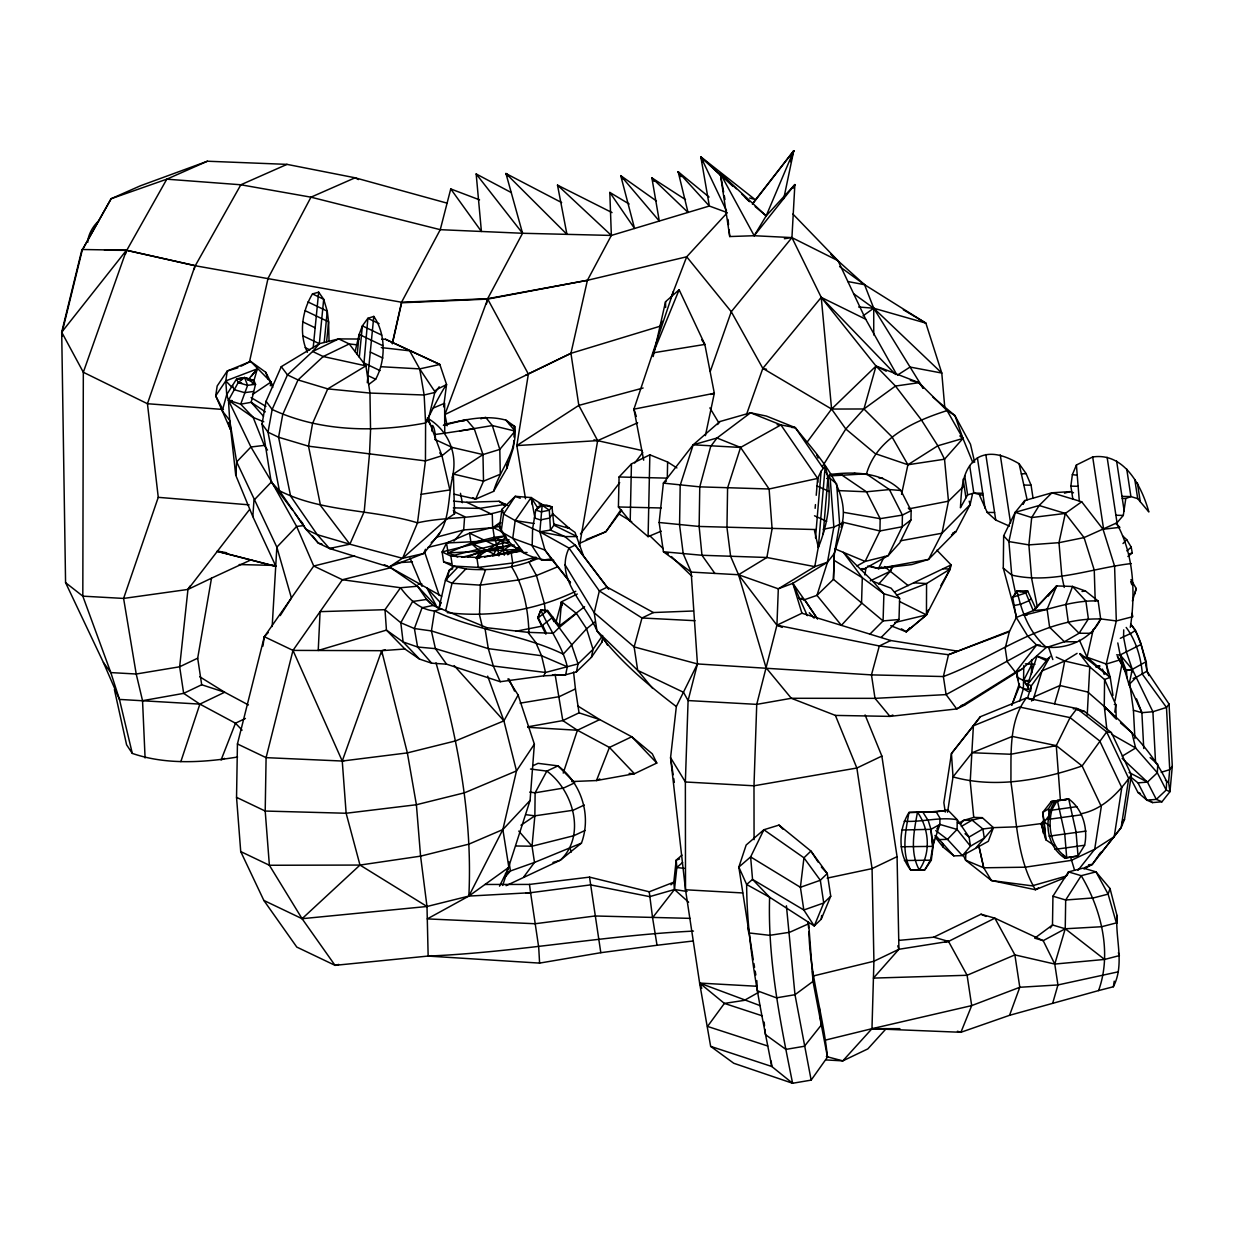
<?xml version="1.0" encoding="UTF-8"?>
<svg xmlns="http://www.w3.org/2000/svg" width="1234" height="1234" viewBox="0 0 1234 1234"><rect width="100%" height="100%" fill="white"/><g stroke="black" fill="none" stroke-linecap="round" stroke-linejoin="round"><path stroke-width="1.5" d="M427.766 421.735L435.34 390.175M890.732 625.684L906.28 631.823L926.456 614.918L926.564 583.543L950.165 569.105L951.121 564.91L936.884 550.194M263.474 416.259L251.181 402.315L255.5 384.283L253.973 380.55L244.533 377.527L236.635 378.915L226.717 394.602L222.274 410.907L230.403 429.478L228.228 422.414M523.725 876.958L534.492 862.427L532.039 846.216L534.862 815.828L535.124 792.799L546.832 771.096L558.015 765.867C581.507 783.328 591.672 815.597 581.445 843.13L560.298 860.221L506.094 885.673M1016.384 616.522L1003.273 568.087L1003.658 535.818L1015.212 512.326L1024.775 500.526L1051.97 492.782L1069.847 491.656L1073.487 492.752M1031.686 659.635L1031.454 673.903M561.485 607.39L561.563 601.76L577.327 594.017M1017.325 671.466L1017.232 677.219L1019.423 686.443L1011.71 705.2M1117.063 923.047L1116.971 915.381L1110.029 888.526L1095.993 871.867L1083.251 868.073L1068.459 871.898L1052.941 896.208L1052.494 924.976L1050.304 927.983M431.977 955.671L335.031 965.343L296.792 947.08L263.845 900.434L240.723 851.568L236.542 797.349L237.437 743.963L264.323 636.713L313.745 566.036L354.59 555.886M1023.804 665.542L1023.387 688.68L1019.623 701.313M841.11 527.412C852.617 490.299 816.569 454.528 795.298 427.643L766.468 416.089L750.565 412.788L719.885 421.55L693.184 444.811L663.383 483.126L659.141 522.506L663.445 551.752L691.163 572.098L738.549 574.736L778.315 588.819L792.83 583.327L827.459 562.241L834.338 553.464L843.532 522.414L879.935 530.959L902.193 526.764L910.97 519.869L911.139 510.66L900.866 490.5C881.847 471.897 854.391 471.465 829.664 474.535L842.128 475.229L866.268 473.825L889.406 489.559L902.409 515.087L902.193 526.764L888.125 555.701L864.432 568.843L860.977 569.753M864.695 568.689L861.548 568.673M935.233 837.146L943.054 847.033L953.836 855.872L962.427 855.609L970.464 846.185L957.075 829.433L939.845 824.42L930.96 829.325L932.827 846L930.544 859.928L924.744 869.924L919.253 869.862C909.581 852.216 914.055 831.068 917.464 812.203L922.955 812.265L928.307 820.749L930.96 829.325L932.58 846.37L939.845 824.42L939.969 818.142L936.174 811.818L908.98 812.466C898.306 829.479 897.812 854.236 910.769 870.124L924.744 869.924L931.3 860.191L934.015 839.367M661.254 531.144L648.097 536.651L630.204 521.303L618.419 506.973L619.067 476.987L631.438 463.907L649.855 454.822L667.625 462.025L676.895 467.917M630.204 521.303L631.438 463.907M648.097 536.651L649.855 454.822M667.625 462.025L667.286 478.129L619.067 476.987M1123.727 629.88L1123.557 637.13L1126.596 652.585L1132.318 669.368L1152.895 711.74L1155.548 762.627M1087.216 715.118L1089.761 666.869L1079.719 653.85M965.821 852.848L965.605 860.191L991.442 880.521L1035.449 889.729L1065.127 877.652M817.34 618.635L804.553 599.863M817.494 618.928L804.799 599.878M825.947 472.267L830.189 478.453L836.621 483.79L839.66 524.265L834.338 553.464L833.459 579.332L816.97 595.359L804.198 599.817M881.199 637.376L899 619.53L899.632 598.367L891.118 588.186L872.885 581.353L843.346 552.338L862.304 577.743L883.899 593.801L899.632 598.367M834.338 553.464L833.459 579.332L883.081 620.918L899 619.53M1072.84 499.091L1070.865 486.134L1072.361 474.658L1076.418 465.002L1092.692 456.966C1124.452 452.292 1141.805 486.474 1148.854 511.971L1137.702 498.659L1130.915 496.577L1125.794 498.521L1123.295 515.426L1117.032 522.769L1084.069 537.592L1058.988 542.682L1028.878 544.888L1008.888 541.572L1003.658 535.818M1143.748 748.483L1141.882 712.681L1129.002 684.654L1129.125 681.538M958.911 823.109L963.523 820.409L973.749 817.402L970.217 781.569L973.395 725.808L980.32 716.738L1026.426 697.966L1076.974 708.547L1084.485 711.447L1111.387 732.626L1131.393 774.859L1124.513 819.376L1121.135 827.628L1092.26 864.448L1083.93 868.921M561.362 605.586L561.563 601.76L576.448 613.421L586.597 628.769L593.03 649.362L591.41 657.321L576.432 671.867L565.666 674.751L543.608 675.846L500.233 681.708L446.523 664.154L431.669 663.198L419.529 659.095L404.891 649.007L386.443 630.111L384.993 609.689L400.541 587.739L417.539 586.227L437.762 607.992M653.156 356.58L665.542 301.713L679.132 289.759L704.845 344.425L714.332 393.26L705.401 435.633M513.807 440.6L513.421 447.741L506.896 468.318L493.631 491.348L475.676 499.107L454.313 494.202M513.992 437.037L514.578 426.316L505.94 420.146C485.332 414.454 464.586 420.038 444.348 424.342M272.174 626.533L276.848 547.156L236.666 461.917L229.678 420.27L228.475 400.31L226.717 394.602L225.791 380.89L227.257 371.002L250.595 361.377L265.742 372.298L272.498 385.532M1031.547 701.035L1034.786 696.531L1059.96 685.518L1087.786 692.043C1117.696 718.111 1149.317 745.166 1166.685 781.523L1166.207 790.038L1156.32 799.37L1146.895 800.172L1137.933 792.444L1131.47 779.873M1067.225 875.261L1068.459 871.898L1081.215 875.693C1101.237 909.119 1112.204 952.91 1098.584 990.578L1009.551 1015.32L960.916 1032.287L871.975 1028.693L825.253 1040.139M1098.584 990.578L1113.361 986.753C1124.945 964.186 1115.166 939.12 1116.971 915.381M275.552 565.619L252.831 516.614L253.973 500.186L271.588 481.769L250.934 447.001L228.475 400.31L238.162 382.648L244.533 377.527L253.973 380.55L250.502 380.226M502.716 885.457L530.065 800.48L534.368 744.148L518.126 695.02L507.914 678.931M562.18 605.277L561.563 601.76L559.341 627.396L553.295 633.273L527.921 632.332L487.06 627.751L432.933 605.447L426.671 599.446L417.539 586.227L390.684 567.733L384.376 564.725M815.134 508.331L815.443 504.598M816.229 495.281L817.648 478.422L821.119 471.203L825.191 466.051C832.765 492.782 828.77 521.967 818.358 547.418L814.471 530.697M815.504 537.885L821.119 471.203M818.358 547.418L825.191 466.051M823.171 534.199L827.968 477.126M1145.738 663.938L1146.972 671.157L1169.061 704.074L1172.3 766.252L1169.971 791.673L1161.965 801.791L1152.541 802.594L1146.895 800.172L1137.995 782.88L1130.652 776.988M1033.043 498.166L1031.084 485.209L1026.102 473.578L1019.083 463.691C1006.682 456.518 991.056 449.994 977.421 457.937C961.533 469.383 961.594 490.176 960.422 507.776L967.61 494.865L964.726 475.8M313.174 347.911L318.665 292.149L312.48 293.923C301.991 311.061 298.813 333.751 307.374 352.292M359.248 339.042L338.687 338.903L319.328 343.684L323.694 299.276L318.665 292.149M324.187 342.481L327.257 311.169L323.694 299.276L312.48 293.923M326.609 341.88L328.583 321.858L327.257 311.169L307.96 301.944M357.197 354.42L359.171 334.399L362.38 325.869L367.871 318.31L373.794 316.413C386.041 333.982 385.856 360.575 375.66 379.254L368.688 384.514M359.295 357.181L362.38 325.869L381.692 335.093M363.829 364.878L367.871 318.31L379.085 323.663M367.269 382.725L373.794 316.413M402.608 558.154L389.204 567.023L329.493 548.467L318.295 543.114L306.078 529.34L279.408 490.716L271.187 481.954L262.024 423.972L266.066 401.251L281.259 366.668L319.405 343.669L312.649 351.489L287.46 374.889L272.159 409.472L268.009 432.193L279.408 490.716C322.275 512.496 372.128 508.994 417.508 522.83C445.597 516.398 475.645 519.468 502.932 510.598M1063.384 855.116L1064.726 858.062L1078.038 855.949L1076.048 831.932L1068.706 798.938L1055.394 801.051C1042.761 818.235 1046.432 846.277 1064.726 858.062L1078.038 855.949L1084.624 845.244C1088.157 828.554 1082.835 809.288 1068.706 798.938L1051.291 801.498L1042.684 812.496L1045.846 839.799L1054.561 845.614M509.426 424.203L514.578 426.316C518.635 450.503 499.662 469.198 493.631 491.348M189.943 586.15L187.954 589.436L179.655 666.792L183.665 693.369L199.877 704.105L235.478 723.201L242.095 730.158M822.754 467.64L795.298 427.643L780.906 424.943L750.565 412.788L717 438.008L693.184 444.811L680.196 485.332L679.564 524.928L683.22 553.711L691.163 572.098L697.441 663.938L676.34 706.573L670.571 757.676L685.518 889.776L699.632 983.082L710.645 1046.37L733.752 1063.261L792.598 1083.267L811.154 1080.12L827.474 1057.091C823.232 1014.934 809.812 974.135 808.918 931.516M821.227 919.191L830.729 896.223L827.289 873.518L810.923 851.059L779.009 825.083L763.861 829.757L746.169 845.012L738.827 867.086L746.647 884.485L769.615 897.226L814.255 925.947L821.227 919.191L821.674 915.52M1030.637 691.379L1031.377 685.734L1042.051 670.91L1050.211 656.349M1114.811 712.157L1115.783 704.629L1104.584 679.533L1089.761 666.869L1064.711 661.008L1056.211 657.09M553.727 560.282C532.116 561.146 507.652 547.695 499.523 527.072L501.976 509.349L515.257 496.315L531.16 497.564L542.466 504.691L539.011 503.827M537.947 508.269L531.16 497.564L515.195 520.578L512.742 538.302L523.571 552.524L527.072 552.524M262.904 646.169L264.323 636.713L268.194 632.564M864.911 574.967L866.006 567.686M947.558 812.203L953.018 776.896L951.445 753.558L980.32 716.738M1113.361 986.753L1114.24 981.153M501.976 509.349L503.595 514.023L515.195 520.578L539.844 531.839L550.487 530.065L553.896 525.175L551.984 506.85L546.539 505.107L542.173 505.215L538.44 506.727L535.772 510.089L532.61 528.707L532.163 546.06L541.448 560.251L551.397 558.925L570.401 582.679M591.41 657.321L602.099 641.911L602.701 638.317M270.323 385.718L270.956 382.031L250.595 361.377L241.046 366.205M248.435 704.969L224.696 692.243L201.697 684.747L197.687 658.185L211.508 578.175L251.52 559.619M579.44 546.107L597.657 440.631L578.823 405.4L570.941 353.325L587.415 280.303L611.354 235.432L609.812 192.411L629.155 204.026M508.177 461.315L506.896 468.318L506.819 464.647M513.93 429.818L514.578 426.316M819.129 542.59L814.764 566.622L778.315 588.819L776.926 625.191L756.735 704.367L753.989 785.796L754.067 839.691M834.03 560.282L862.304 577.743L861.533 603.519L841.403 625.345L816.97 595.359L827.459 562.241L833.845 527.119L830.189 478.453L826.61 478.453M1115.012 700.866L1122.261 662.596M1077.066 653.357L1064.711 661.008L1059.96 685.518L1054.592 703.796M584.607 606.742L559.588 625.808L547.557 610.46L540.816 610.012C549.022 628.954 562.534 646.107 567.285 666.776L565.666 674.751L552.431 674.998M576.432 671.867L578.052 663.892L571.419 644.302L547.202 611.293L540.816 610.012L537.746 618.141L545.906 634.183M602.099 641.911L602.747 638.734M783.76 198.612L793.755 150.733L753.234 202.654M901.545 494.34L907.916 464.755L892.028 436.913L863.939 408.978L831.593 409.056L762.828 368.38L731.268 311.708L686.69 256.795L587.415 280.303L487.708 299.091L401.636 302.777L392.381 343.777M1108.086 673.255L1106.25 664.062L1116.307 620.933L1114.595 566.175L1103.026 529.247L1081.709 501.775L1051.97 492.782L1039.151 505.508L1015.212 512.326L1008.888 541.572L1011.741 575.09L1015.69 593.847M1081.709 501.775L1065.312 513.421L1058.988 542.682L1061.842 576.185L1064.217 587.446M1146.247 661.594L1146.972 671.157L1136.313 677.312L1129.002 684.654L1132.318 669.368L1146.247 661.594C1141.882 648.93 1139.892 634.369 1130.622 624.08M249.391 362.21L268.04 278.36L310.968 197.178L355.099 177.789L446.924 203.101M972.608 493.538L970.125 504.691L956.088 531.453L928.539 559.418L911.818 564.57L878.469 568.55L867.533 566.128M1112.96 695.436L1110.214 677.296L1087.061 657.228L1093.278 629.402M392.258 343.468L401.559 302.237L440.26 229.678L450.749 188.941L479.563 199.862M486.474 303.888L487.646 298.705L522.553 233.272L505.955 173.531L561.671 202.592M438.687 609.318L445.428 580.119L449.191 570.309L454.559 565.804M445.705 610.645L452.014 583.281L465.85 568.936C490.083 571.141 515.334 568.18 537.777 558.555M690.114 918.358L595.066 915.983L535.14 923.742L427.288 918.898L468.858 896.085L502.87 829.556L516.491 770.911L534.368 744.148M1130.313 627.366C1135.712 592.706 1133.815 553.896 1116.4 522.892M355.099 351.659L359.171 334.399L382.509 345.551M1131.516 672.808L1132.318 669.368L1120.164 654.961L1117.803 642.945M447.047 579.317L449.191 570.309L452.739 568.843M673.378 291.517L633.921 409.164L643.685 460.174M237.591 757.013C203.07 762.658 165.772 764.957 132.3 753.403L119.451 699.416L103.44 662.565L65.572 582.649L61.7 332.193L81.968 249.499L126.47 250.24L195.08 265.726L401.559 302.237L487.646 298.705L587.415 280.303M62.024 332.686L82.277 249.993L111.122 198.736L140.368 185.81L207.405 161.222L286.998 164.369L355.099 177.789L358.446 179.562M125.56 253.942L126.47 250.24L61.7 332.193L62.271 335.957M194.17 269.459L195.08 265.726L147.448 403.719L158.26 497.333L123.601 598.428L136.218 674.011L142.542 700.696L145.088 757.969M441.618 596.207L390.684 567.733L342.404 579.733L292.982 650.395L266.097 757.645L265.202 811.046L269.382 865.265L302.083 918.698L335.031 965.343L338.733 964.433M676.34 706.573C647.295 684.469 618.712 660.283 596.947 630.836C586.351 604.398 554.174 579.116 569.028 548.097L575.198 545.135L608.624 589.281M1015.381 593.755L1017.001 590.762L1025.824 592.968L1033.228 610.599L1056.643 585.934L1072.547 586.458L1085.457 590.978L1098.152 600.989L1100.666 618.99C1090.316 641.834 1059.975 652.601 1036.606 645.058L1027.675 636.05L1016.292 617.494L1033.228 610.599L1035.696 608.377L1027.675 591.009L1017.001 590.762L1012.713 597.225L1016.292 617.494L1009.335 631.731L1005.201 648.205L1007.237 661.702L1015.459 672.268L1021.644 669.306L1046.046 647.619M1020.364 591.688L1017.001 590.762C1021.644 611.987 1029.372 633.057 1046.555 647.495L1064.418 641.742L1079.071 633.258L1091.35 633.289L1100.666 618.99C1042.468 617.355 995.406 657.352 943.378 676.541L871.466 674.89L697.441 663.938L688.094 700.557L685.364 781.986L685.518 889.776L742.714 892.953M1134.786 593.94L1136.236 588.495L1130.946 579.641M555.732 623.016L561.563 601.76M1059.111 800.712L1052.679 801.946L1048.345 808.964L1049.378 815.134L1048.19 819.391L1081.493 814.795M443.623 406.85L446.569 384.514L439.844 364.462L385.44 339.242L381.692 339.211M552.925 862.443L560.298 860.221C586.474 835.742 573.27 790.331 546.832 771.096L530.481 769.029M822.554 466.267L845.799 429L863.939 408.978L876.032 366.066L821.242 297.363L791.935 237.607L794.866 184.56L766.175 215.873L754.19 235.725L729.741 236.542L720.24 173.315L766.175 215.873L793.755 150.733L752.385 204.242M253.633 381.8L257.32 368.858L225.791 380.89L215.703 395.883L222.274 410.907L229.678 420.27L235.74 475.213L252.831 516.614M1052.664 1003.335L1057.939 984.948L1054.777 964.062L1043.193 940.663L994.851 918.173L981.03 914.224L933.752 937.192L899.17 940.354M790.531 161.7L793.755 150.733L791.256 155.854M1009.551 1015.32L1019.793 987.277L1014.888 954.9L994.851 918.173L948.514 941.419L898.923 949.285L873.441 978.099L967.101 975.276L1014.888 954.9L1054.777 964.062L1065.235 928.77L1065.682 900.002L1081.215 875.693L1095.993 871.867L1108.117 894.126L1116.369 922.909L1101.592 926.734L1065.235 928.77L1052.494 924.976L1034.755 938.164L1043.193 940.663L1065.235 928.77L1104.584 959.435L1119.377 955.61L1118.374 952.756M1132.38 600.989L1136.236 588.495M1027.428 698.459L1031.377 685.734L1027.752 684.284L1036.961 656.133L1047.944 659.619M817.926 482.216L817.648 478.422L780.906 424.943L740.57 447.448L727.582 487.97L726.965 527.566L730.621 556.333L738.549 574.736L766.067 667.748L791.333 698.29L835.403 715.412L889.961 716.383L956.705 708.933L964.556 705.169L1021.644 669.306M180.858 761.609L199.877 704.105L224.696 692.243L199.754 676.772M563.228 773.086L577.404 730.25L599.724 719.576L631.777 736.76L652.323 753.866L656.781 763.044L634.446 773.718L596.485 780.551L571.712 781.554M452.246 477.419C458.215 454.158 448.358 430.064 427.303 418.064M439.258 607.606L441.001 602.47M1110.029 888.526L1108.117 894.126L1093.339 897.936L1065.682 900.002L1052.941 896.208M1012.096 704.815L1019.33 683.759L1019.423 686.443L1028.153 691.564M710.306 371.326L731.268 311.708L791.935 237.607L838.009 260.698L865.697 319.22L896.347 373.917M126.47 250.24L83.326 372.267L82.817 596.161L110.813 672.592L119.451 699.416L199.877 704.105M746.385 414.825L762.828 368.38L821.242 297.363L865.697 319.22M447.14 425.792L444.919 414.531L487.708 299.091L528.368 374.056L516.815 445.582L525.483 498.737M547.557 610.46L537.746 618.141L540.816 610.012M901.391 628.831L906.28 631.823L926.456 614.918L928.261 610.059M793.555 188.077L794.866 184.56L754.19 235.725L720.24 173.315L723.633 192.041M1044.473 830.667L1041.018 823.618L1016.307 826.842L993.432 827.644L988.28 841.326L962.427 855.609L947.465 839.367L935.788 830.621M892.29 565.959L890.269 571.296L878.639 584.068M662.056 321.025L660.051 326.239L570.941 353.325L525.946 375.059M670.71 298.458L686.69 256.795L727.35 212.649M425.468 549.269L423.848 553.449L389.204 567.023M1076.696 641.773L1064.418 641.742L1049.625 627.304L1047.111 609.303L1056.643 585.934L1035.696 608.377M679.132 289.759L653.357 352.801L704.845 344.425L701.699 339.72M538.086 617.308L542.019 625.684L552.909 617.154M866.299 474.596C876.14 438.255 914.116 421.072 947.064 410.598L954.915 415.549L970.479 444.255L974.659 462.287M356.796 344.795L349.253 343.947L323.215 356.533L298.026 379.933L282.725 414.516L278.575 437.237L290.607 496.068L317.277 534.692L329.493 548.467L349.87 544.209L364.215 511.601L369.552 453.294L370.555 429.926L369.969 393.06L365.896 365.866L349.253 343.947L338.687 338.903L312.649 351.489L323.215 356.533L365.896 365.866L327.75 388.88L312.557 423.463L308.515 446.184L320.516 505.508L349.87 544.209L402.592 558.323L423.848 553.449L439.875 532.764M884.284 556.411L878.469 568.55L869.615 565.897M910.97 519.869L899.864 542.713L888.125 555.701L865.127 561.424L856.905 565.974M1023.14 503.858L1024.899 500.526L1023.187 504.043M1033.089 699.971L1042.051 670.91L1064.711 661.008M505.94 420.146L515.087 431.082L499.801 449.407L482.972 454.575L453.372 474.057L454.575 513.745L447.017 518.866L402.592 558.323L417.508 522.83L425.452 460.899L425.591 422.969L433.813 406.85A47.771 2.992 -64.4 0 1 446.554 384.561L436.944 389.373M499.508 886.182L508.855 867.317L502.87 829.556L530.065 800.48M1054.916 589.374L1056.643 585.934L1048.221 596.13M1085.164 867.332L1092.26 864.448L1100.728 852.278M894.727 622.538L926.456 614.918L950.165 569.105L943.177 568.72M949.347 568.272L951.121 564.91L894.542 591.965M476.632 557.783L479.995 551.583L497.564 547.217L514.285 545.073M484.576 557.151L493.369 554.961L497.564 547.217L494.294 537.299L492.798 527.381L500.433 526.409M237.437 743.963L266.097 757.645L342.25 761.039L407.359 752.894L455.639 740.894L503.904 720.872L518.126 695.02M893 566.421L890.269 571.296L870.232 580.875M82.277 249.993L111.122 198.736L166.791 179.177L207.405 161.222M104.504 250.178L126.732 250.363L166.791 179.177L240.846 184.776L310.968 197.178L440.26 229.678L522.553 233.272L611.354 235.432L709.349 206.032L725.561 211.986M940.879 585.518L950.165 569.105M543.608 675.846L545.521 672.468L541.556 655.732L535.695 642.359L527.921 632.332M431.221 542.544C452.153 525.406 446.662 497.379 453.372 474.057L483.512 481.167L500.294 474.257L499.801 449.407L492.32 425.56L485.641 417.308L480.797 418.789M280.226 615.596L291.425 597.966L276.848 547.156L296.638 526.455L304.042 525.561M936.807 829.063L939.845 824.42M620.995 509.627L605.879 531.731L578.592 543.731M932.58 846.37L901.206 846.771M281.259 366.668L287.46 374.889L298.026 379.933L327.75 388.88L369.969 393.06L424.141 395.003L435.34 392.35L439.181 386.797M602.655 635.495L593.03 649.362L578.052 663.892L545.521 672.468L493.338 666.036L435.417 648.652L417.601 647.017L403.117 641.958L386.443 630.111L318.233 650.472L320.084 611.648L384.993 609.689L400.803 622.754L414.393 628.538L431.422 630.929L488.309 648.637L541.556 655.732L567.285 666.776M1131.393 774.859C1118.837 792.66 1102.81 809.658 1080.552 813.854M1049.378 815.134L1044.288 822.045L1045.846 839.799L1041.018 823.618L1044.566 819.669M621.72 510.321L605.879 531.731L586.243 539.505M807.344 441.834L831.593 409.056L876.032 366.066L918.975 382.679L947.064 410.598L962.952 438.456L972.901 462.719M1099.186 855.378L1121.135 827.628L1128.724 778.515L1106.667 731.916L1076.974 708.547L1070.063 717.617L1056.273 745.629L1060.422 800.542M1169.061 704.074L1166.485 707.437L1152.895 711.74L1141.882 712.681L1133.429 710.244L1129.465 681.878M1172.3 766.252L1169.724 769.63L1168.567 782.325L1169.971 791.673L1166.207 790.038L1157.322 772.762L1135.635 747.989L1111.865 734.446M580.458 533.906L619.699 482.617M634.708 463.012L642.791 452.462M65.572 582.649L82.817 596.161L123.601 598.428L187.954 589.436L249.438 509.673M717.571 424.542L719.885 421.55M693.307 940.971L657.028 945.259L652.57 917.695L674.474 889.513L676.849 867.502L676.186 860.175L681.955 855.131M1040.108 645.073L1036.606 645.058L1015.459 672.268L956.705 708.933L946.108 694.603L943.378 676.541L948.499 654.714L1009.535 631.021M552.338 514.362L549.377 518.11L540.369 519.915L534.322 517.956M1077.976 870.371L1094.697 849.239L1101.314 806.512L1082.11 765.959L1056.273 745.629L1012.266 736.42L972.13 752.755L953.018 776.896C995.298 788.757 1041.295 779.965 1082.11 765.959L1106.667 731.916L1111.387 732.626M1048.746 657.737L1027.752 684.284L1028.585 689.713M1122.169 822.338L1124.513 819.376M251.381 376.216L257.32 368.858L247.833 380.103M1044.118 821.366L1041.897 823.988L1043.285 833.12M961.224 823.109L963.523 820.409L972.114 820.147L982.295 817.648L993.432 827.644L976.248 847.542M906.28 631.823L909.952 627.582M453.927 541.109L463.676 529.941L464.632 516.676L453.68 511.447M504.413 877.868L510.429 870.973L534.492 862.427L581.445 843.13M932.842 397.086L954.915 415.549L962.952 438.456L944.534 459.218L907.916 464.755L875.245 453.634L845.799 429L831.593 409.056L821.242 297.363L895.545 374.473M899.894 1028.647L886.197 1028.647L867.811 1048.915L842.822 1060.87L825.654 1059.913M1014.579 595.251L1012.713 597.225L1025.824 592.968L1027.675 591.009L1023.927 591.765M1031.177 598.521L1029.11 600.711L1020.811 604.166L1014.549 605.431M1123.002 543.531L1126.704 539.644L1122.601 535.864M457.999 567.085L445.428 580.119L452.014 583.281L480.273 585.147L518.882 579.918L536.466 575.538L557.737 566.761M869.677 634.369L883.081 620.918L883.899 593.801L872.885 581.353M963.492 486.474L948.468 501.174L909.18 508.794M830.729 896.223L823.741 902.979L814.255 925.947L803.828 909.998L800.403 887.292L803.951 857.815L810.923 851.059L818.219 862.227M1137.995 782.88L1147.435 782.094L1157.322 772.762L1157.785 764.247L1150.119 757.63M670.987 884.809L673.81 882.187L676.186 860.175L679.564 858.972M263.845 900.434L302.083 918.698L359.989 865.065L420.578 856.149L468.858 844.149L502.87 829.556M487.06 627.751L485.178 629.494L488.309 648.637L493.338 666.036L500.233 681.708M682.603 862.458L676.849 867.502L684.484 868.412M1126.92 550.904L1131.208 547.14L1126.704 539.644M559.341 627.396L576.448 613.421M594.757 622.09L586.597 628.769L563.228 654.128C522.229 634.307 475.8 630.651 434.553 610.984C419.714 609.689 408.963 599.107 400.541 587.739L342.404 579.733L313.745 566.036L296.638 526.455L271.588 481.769M262.024 423.972L268.009 432.193L278.575 437.237L308.515 446.184L425.452 460.899L441.957 455.747L452.276 447.448L482.972 454.575L483.512 481.167L475.676 499.107L472.607 497.641M1127.876 556.457L1132.257 553.002L1131.208 547.14M951.507 534.877L956.088 531.453L952.71 533.073M494.834 527.273L500.927 522.769M863.939 408.978L895.468 386.057L918.975 382.679L923.31 388.17M508.855 867.317L468.858 896.085L426.995 906.496L302.083 918.698M863.013 315.873L873.734 308.222L925.855 323.107L941.789 373.054L944.735 407.019M436.435 537.206L463.676 529.941L492.659 527.751L500.094 522.46M506.372 537.237L476.818 557.475L450.857 556.102L442.127 551.937L446.554 543.022L469.552 533.165L492.798 527.381L502.67 532.101M507.714 554.76L518.82 547.156M252.492 394.51L270.956 382.031L272.76 387.43M520.995 825.222L534.862 815.828L573.116 810.26L584.314 805.031M666.406 481.075L663.383 483.126L699.771 486.859L769.106 488.988L817.648 478.422M897.426 375.167L910.06 367.053L941.789 373.054L873.734 308.222L854.036 294.016M907.916 464.755L937.84 445.767L962.952 438.456L960.268 435.911M1122.23 756.149L1135.635 747.989L1131.902 732.718L1120.518 722.97M1038.504 887.878L1035.449 889.729C1016.538 857.877 1016.43 817.864 1010.893 781.955C1011.325 754.005 1008.44 721.258 1026.426 697.966L1033.429 700.187M961.363 826.425L972.114 820.147L982.896 828.986L984.285 838.117L970.464 846.185L969.076 837.053L957.276 819.731L948.051 810.244L932.241 811.756M1036.606 645.058L946.108 694.603L875.014 698.351L791.333 698.29L756.735 704.367L688.094 700.557L683.497 692.289L637.7 670.386L596.947 630.836L594.217 612.758L599.338 590.932L569.028 548.097L539.844 531.839L542.173 505.215L551.984 506.85L549.315 510.228L550.487 530.065L564.833 536.574L575.198 545.135L607.205 587.168L653.388 612.542L693.493 610.984M758.709 992.275L744.364 1000.358L724.389 1003.412L707.529 1026.426L767.718 1046M505.416 873.78L510.429 870.973L509.071 862.011M854.19 473.316L859.589 474.365M570.941 353.325L444.919 414.531M187.954 589.436L211.508 578.175M197.687 658.185L179.655 666.792L136.218 674.011L110.813 672.592L103.44 662.565M201.697 684.747L183.665 693.369L142.542 700.696M245.412 718.45L235.478 723.201L221.087 759.99L224.48 758.37M607.205 587.168L599.338 590.932L641.988 617.987L695.035 620.702M653.388 612.542L641.988 617.987L634.137 646.909L637.7 670.386L652.647 688.402M843.532 522.414L833.845 527.119L823.248 529.293M573.579 672.052L575.414 688.927L559.187 696.686L520.1 703.164M881.847 566.946L878.469 568.55L928.539 559.418L942.005 533.227L948.468 501.174L944.534 459.218L937.84 445.767L921.212 419.683L895.468 386.057L876.032 366.066L886.259 371.218M577.635 705.879L599.724 719.576L579.039 712.836L562.812 720.594L527.643 726.857M956.35 650.95L890.717 640.523L801.93 613.236L776.926 625.191L738.549 574.736L766.869 557.49L814.764 566.622L827.459 562.241M599.832 778.947L596.485 780.551L609.442 747.434L631.777 736.76L656.781 763.044M890.717 640.523L879.318 645.968L776.926 625.191L782.217 627.396M892.814 715.026L889.961 716.383L875.014 698.351L871.466 674.89L879.318 645.968L948.499 654.714L1009.335 631.731M865.08 714.933L881.863 756.072L856.859 768.026L753.989 785.796L685.364 781.986L670.571 757.676L673.162 774.751M881.863 756.072L897.072 856.658L872.068 868.613L827.15 878.13M897.072 856.658L898.923 949.285L873.919 961.24L812.759 976.094M533.258 765.589L538.055 763.337L558.015 765.867L574.689 782.834L563.491 788.079L535.124 792.799L529.679 792.105M585.024 830.467L573.825 835.711L532.039 846.216L515.704 845.984M637.639 422.799L597.657 440.631L516.815 445.582L578.823 405.4L643.115 388M286.998 164.369L240.846 184.776L195.311 265.665L126.732 250.363M504.505 535.988L494.294 537.299L471.049 543.068L448.05 552.925L446.554 543.022L509.118 539.86M467.825 556.812L479.995 551.583L480.782 556.842M433.057 408.13L444.641 403.256L444.749 433.211L435.633 434.399M575.784 591.271C536.08 610.213 490.854 617.91 447.186 612.604M1083.329 657.691L1087.061 657.228L1106.25 664.062L1110.214 677.296L1104.584 679.533L1104.26 706.11L1106.913 729.911M485.008 884.469L529.479 884.423L589.528 877.127L649.238 891.796L673.81 882.187L674.474 889.513L688.618 902.193M896.439 595.266L926.564 583.543L913.654 582.834M1120.333 638.317L1130.838 633.412L1135.419 630.358L1134.987 629.479M1133.105 678.499L1136.313 677.312M1049.085 836.158L1086.013 831.099M1054.962 849.393L1084.624 845.244M710.753 394.464L714.332 393.26L633.921 409.164L636.343 416.429M1161.225 772.314L1169.724 769.63L1166.485 707.437L1142.391 674.211C1141.018 657.861 1136.113 640.631 1126.179 627.427M441.664 608.763L434.553 610.984L431.422 630.929L435.417 648.652L446.523 664.154M1106.25 664.062L1119.608 659.974M1096.147 667.131L1099.556 666.098M237.869 367.825L227.257 371.002L217.169 385.995L215.703 395.883L221.734 407.251M1128.925 553.989L1132.257 553.002M967.61 494.865L973.827 493.06L982.758 493.261M1066.531 875.986L1032.133 885.842L991.442 880.521L983.729 867.795L978.824 845.892M1064.51 493.168L1069.847 491.656M1027.151 615.103L1023.526 615.164C1048.268 610.09 1072.531 599.863 1098.152 600.989M1118.405 971.79L1057.939 984.948L1019.793 987.277L971.682 1005.617L871.975 1028.693L842.822 1060.87L826.364 1056.551M944.75 942.005L948.514 941.419L967.101 975.276L971.682 1005.617L960.916 1032.287L957.414 1031.238M443.376 425.314L466.467 419.591L474.257 428.738L482.972 454.575M505.693 536.142L442.127 551.937L443.638 561.856L452.354 566.02L465.85 568.936M509.056 541.633L450.857 556.102L452.354 566.02L478.329 567.393L512.727 562.982L535.972 557.197L529.077 562.272L536.466 575.538L544.502 603.981L545.212 611.663M461.917 557.305L510.768 545.166L496.253 555.115L471.049 543.068L469.552 533.165L511.231 553.063L521.951 550.395M492.597 556.025L519.483 549.331L494.294 537.299M385.363 649.763L381.661 650.688L292.982 650.395L264.323 636.713M542.914 625.977L515.905 631.253M344.332 760.53L342.25 761.039L292.982 650.395M427.874 547.418L450.209 542.004M381.275 366.729L419.699 368.889L439.844 364.462L385.44 339.242M432.933 605.447L422.059 607.745L414.393 628.538L417.601 647.017L431.669 663.198M538.44 506.727L541.68 506.079M1116.569 654.868L1120.164 654.961L1124.837 670.772L1132.318 669.368L1124.837 670.772L1117.402 656.457M900.373 540.816L942.005 533.227L970.125 504.691L969.184 501.158M459.572 430.974L492.32 425.56L515.087 431.082M404.891 649.007L381.661 650.688L407.359 752.894L416.398 804.738L420.578 856.149L426.995 906.496L428.152 956.088L539.597 963.106L600.804 952.694L657.028 945.259M1063.276 800.218L1066.747 799.632M505.446 504.305L479.517 508.393L453.356 507.868M1131.208 563.568C1091.535 568.164 1051.784 584.469 1011.741 575.09L1003.273 568.087M444.749 433.211L474.257 428.738M421.164 494.31L449.855 489.944L441.957 455.747L428.09 418.264M784.346 238.733L791.935 237.607L754.19 235.725M1082.002 591.472L1085.457 590.978M1051.291 801.498L1058.757 800.434M493.369 554.961L520.949 551.228M1034.971 664.324L1025.392 663.877M267.516 450.071L264.261 445.381L253.186 417.462L240.707 404.166L247.602 385.332L244.533 377.527L255.5 384.283L247.602 385.332L238.162 382.648L236.635 378.915L244.533 377.866M253.433 391.487L244.656 392.643L234.167 389.666L232.47 385.517M948.051 810.244L936.174 811.818L908.98 812.466C905.571 831.33 901.082 852.478 910.769 870.124L919.253 869.862C931.207 853.203 929.171 828.523 917.464 812.203M436.003 662.843C457.752 738.611 472.699 816.939 468.858 896.085L530.589 892.706L590.546 884.886L649.686 896.64L674.474 889.513L687.045 891.472M993.432 827.644L982.896 828.986L969.076 837.053L965.034 833.737M1095.206 600.927L1094.249 570.093L1084.069 537.592L1065.312 513.421L1031.701 517.555L1015.212 512.326M264.261 445.381L250.934 447.001L236.666 461.917L235.74 475.213L235.725 467.748M904.352 860.514L931.3 860.191M525.9 892.969L530.589 892.706L538.703 947.265L539.597 963.106M1103.026 529.247L1119.87 527.365L1116.06 523.694M458.894 421.396L464.431 420.825M1076.912 806.635L1049.98 810.445L1048.345 808.964L1042.684 812.496L1044.288 822.045L1050.211 826.101M1033.228 610.599L1047.111 609.303M1054.777 964.062L1104.584 959.435M961.116 705.493L964.556 705.169M1073.256 708.856L1076.974 708.547M1052.448 745.953L1056.273 745.629L1010.847 754.252L972.13 752.755M1088.542 864.772L1092.26 864.448M418.11 584.33L421.951 584.021M428.152 956.088C517.092 952.278 604.598 935.387 693.477 931.099M1021.366 473.933L1026.102 473.578M902.054 830.004L930.96 829.325M904.152 821.273C922.153 822.353 939.46 816.63 957.276 819.731L957.075 829.433L947.465 839.367L938.873 839.583L934.925 835.511M397.194 562.735L412.418 561.84M829.202 475.908L842.128 475.229L866.469 491.795L880.166 518.666L879.935 530.959L865.127 561.424L834.816 548.791M519.483 549.331L448.05 552.925L457.752 557.012M475.954 558.37L479.764 558.184M453.557 501.127L466.761 502.3L499.06 501.266L507.93 505.493M963.214 855.116L965.605 860.191L983.729 867.795L1025.176 867.194L1071.343 860.376L1094.697 849.239L1114.225 836.698L1121.799 787.585L1099.741 740.986L1070.063 717.617L1019.515 707.036L973.395 725.808L951.445 753.558L943.856 802.671L945.275 812.095M1029.295 680.52L1023.557 680.582L1017.232 677.219L1017.14 674.535L1018.451 680.073M886.197 1028.647L871.975 1028.693L873.919 961.24L872.068 868.613L856.859 768.026L835.403 715.412M426.995 906.496L359.989 865.065L269.382 865.265L240.723 851.568M815.782 529.556L699.138 526.455L659.141 522.506M1023.834 485.039L1031.084 485.209M1070.865 486.134L1078.115 486.289M1121.968 496.377L1130.915 496.577L1126.75 469.074M969.662 465.557L973.827 493.06L983.082 495.328M1122.277 498.443L1125.794 498.521M979.549 495.25L987.2 512.372L994.589 512.526M1115.906 515.257L1123.295 515.426M618.419 506.973L661.254 507.976M239.195 564.54L275.398 565.45M973.749 817.402L982.295 817.648M668.396 553.788L663.445 551.752L701.976 555.269L766.869 557.49L772.098 528.784L769.106 488.988L740.57 447.448L693.184 444.811M838.179 490.592L866.469 491.795L889.406 489.559L900.866 490.5M777.096 424.727L780.906 424.943M791.673 427.442L795.298 427.643M878.901 477.867L882.619 478.082M629.139 773.425L634.446 773.718L609.442 747.434L577.404 730.25L562.812 720.594L555.084 674.335M756.828 986.259L699.632 983.082L701.791 988.311M527.705 727.304L577.404 730.25M329.493 548.467L333.319 548.714M223.431 409.503L147.448 403.719L83.326 372.267L61.7 332.193M858.663 307.004L873.734 308.222L923.171 388.294M1029.773 681.075L1023.557 680.582L1031.624 664.771L1032.287 671.743M158.26 497.333L249.129 504.845M1114.333 704.506L1115.783 704.629L1116.246 719.314M232.254 400.649L228.475 400.31L253.186 417.462L263.783 421.766M236.635 378.915L241.833 379.409M238.162 382.648L241.633 382.972M252.029 383.959L255.5 384.283M381.337 347.587L409.657 350.811L419.699 368.889L435.34 392.35M1072.361 474.658L1077.236 475.213M525.792 814.671L534.862 815.828M1099.494 618.758L1116.307 620.933L1132.797 616.676L1132.041 613.391M1023.387 688.68L1028.061 689.359M515.195 520.578L534.121 523.509M843.732 512.357L880.166 518.666L902.409 515.087L911.139 510.66L908.301 508.13M217.4 551.043L226.794 552.786M847.758 281.522L864.556 284.699L925.855 323.107L903.35 309.765M1077.159 709.905L1084.485 711.447M593.955 439.844L642.096 450.533M762.828 368.38L766.545 369.29M443.638 561.856L450.58 563.599M217.246 551.397L275.876 566.391M321.904 544.04L318.295 543.114L312.372 535.633M217.462 551.336L275.922 566.375M910.322 380.396L918.975 382.679M697.441 663.938L634.137 646.909L594.217 612.758L564.879 564.555M749.67 197.995L754.946 199.461L700.835 156.872L709.349 206.032L678.176 171.788L688.017 212.433L651.876 177.866L659.295 221.04L620.733 175.66L634.554 228.46L609.812 192.411M553.65 524.003L569.398 528.414L575.029 532.394L583.435 555.701M798.722 598.259L804.799 599.986L801.159 598.197M957.43 822.754L961.101 823.803M933.752 937.192L948.514 941.419M349.87 544.209L317.277 534.692L306.078 529.34L294.895 513.221M1065.312 513.421L1039.151 505.508L1031.701 517.555L1028.878 544.888L1031.639 578.453L1037.3 606.742M762.35 1015.86L724.389 1003.412L699.632 983.082L760.221 1005.664M710.645 1046.37L771.79 1066.5L792.598 1083.267C780.304 1021.983 767.594 960.037 769.615 897.226L752.539 879.41L750.627 856.92L763.861 829.757L803.951 857.815L820.317 880.274L823.741 902.979L803.828 909.998L752.539 879.41L746.647 884.485C746.817 946.015 760.144 1006.358 771.79 1066.5L771.173 1061.07M520.254 498.228L515.257 496.315L503.595 514.023L501.143 531.746L512.742 538.302L544.95 550.056L570.447 582.587M740.57 447.448L717 438.008L710.691 446.43L699.771 486.859L699.138 526.455L701.976 555.269L714.856 573.424M1166.685 781.523L1168.567 782.325L1165.451 780.227M1161.965 801.791L1156.32 799.37L1147.435 782.094L1122.138 758.37M1137.933 792.444L1140.447 793.524M231.699 401.729L228.475 400.31L240.707 404.166L251.181 402.315L265.356 411.863M987.2 512.372L995.73 520.038L1009.443 526.131M981.03 914.224L986.074 916.461M817.016 485.965L829.217 491.502M814.502 515.781L826.703 521.303M435.093 439.535L452.276 447.448M566.128 526.856L569.398 528.414L552.385 513.421M305.245 310.721L328.583 321.858L329.046 341.278M370.277 352.06L382.864 358.061M302.561 321.781L315.148 327.797M363.506 362.719L380.041 370.616M302.777 335.787L319.328 343.684M367.963 375.583L375.66 379.254M305.153 347.649L309.765 349.854M466.761 502.3L492.273 514.485L492.659 527.751M236.542 797.349L265.202 811.046L346.137 813.252L416.398 804.738L464.663 792.752L516.491 770.911L503.904 720.872L487.677 676.139M1036.961 656.133L1046.355 660.761M553.896 525.175L577.111 536.589L564.833 536.574L539.844 531.839L544.95 550.056L551.397 558.925M899.524 601.513L926.456 614.918M508.871 175.968L505.955 173.531L566.946 234.352L557.506 185.131L612.049 212.603M1129.095 772.484L1147.435 782.094M450.749 188.941L481.414 231.483L476.17 173.948L511.4 192.627M251.073 397.579L265.927 406.418M618.82 513.868L631.715 521.735M653.897 181.028L651.876 177.866L685.502 199.63M861.455 282.524L864.556 284.699L873.734 308.222L873.734 334.969M623 178.699L620.733 175.66L656.395 200.957M839.614 266.544L864.556 284.699L830.837 254.374M499.06 501.266L504.953 505.77M1080.12 653.588L1110.214 677.296M1149.826 800.465L1152.541 802.594M908.224 585.641L884.377 566.545M680.921 176.709L678.176 171.788L709.072 197.039M960.052 436.018L962.952 438.456M755.146 206.572L766.175 215.873M250.502 415.025L253.186 417.462M732.873 186.319L700.835 156.872L702.624 162.194M745.413 197.841L749.593 201.682L741.665 193.939M557.506 185.131L611.354 235.432M721.736 176.447L700.835 156.872L726.548 210.952M471.049 543.068L479.995 551.583M720.24 173.315L736.312 188.787M649.578 535.541L663.244 548.683M671.45 556.58L691.966 576.293M505.955 173.531L508.655 176.215M792.907 214.053L838.009 260.698M225.791 380.89L232.115 387.476M779.009 825.083L782.958 829.202M430.465 603.411L426.671 599.446L412.572 601.498L400.803 622.754L403.117 641.958L419.529 659.095M440.846 603.087L426.841 587.939L435.972 605.123M953.836 855.872L936.251 836.189M821.335 867.024L827.289 873.518L820.317 880.274L800.403 887.292L750.627 856.92L738.827 867.086L753.264 959.728M1115.058 718.003L1104.26 706.11L1105.818 709.596M809.273 612.743L814.131 618.157M454.158 665.604L503.904 720.872M518.789 831.099L532.039 846.216M651.876 177.866L654.344 180.827M1026.811 684.531L1023.557 680.582L1028.755 688.279M300.541 520.655L302.916 523.648M620.733 175.66L623.093 178.683M476.17 173.948L522.553 233.272M1130.76 624.373L1135.419 630.358L1141.08 644.441L1120.164 654.961L1126.503 671.203L1126.92 677.713M439.751 452.863L441.957 455.747M271.187 481.954L292.643 510.228M266.066 401.251L272.159 409.472C319.729 431.669 374.735 432.656 425.591 422.969L424.141 395.003L419.699 368.889M678.176 171.788L681.523 176.385M801.93 613.236L792.83 583.327L804.537 599.971M132.3 753.403L126.593 744.812L114.392 689.513M499.523 527.072L508.886 542.405M1117.572 656.503L1122.524 664.663M709.874 407.899L718.697 422.599M1118.498 658.169L1122.323 664.787M604.675 640.168L607.544 645.151M427.272 419.329L430.759 425.499M543.161 626.363L546.199 632.78M508.963 678.962L514.532 691.071M1146.617 670.432L1148.947 675.63M1079.395 640.153L1087.061 657.228M792.83 583.327L807.298 615.658M816.692 454.775L818.127 458.015M410.043 558.03L421.935 586.258M1136.545 698.922L1141.882 712.681M552.524 618.064L553.865 621.627M1130.683 581.584L1131.871 584.762M453.341 510.228L454.575 513.745M1048.499 647.048L1052.833 659.573M265.742 372.298L268.009 378.946M424.511 551.691L439.273 595.482M1102.456 669.106L1104.229 674.427M897.766 945.83L898.923 949.285M1074.536 870.14L1070.572 856.843M1124.837 670.772L1129.002 684.654M359.989 865.065L346.137 813.252L342.25 761.039L381.661 650.688L382.232 654.483M1140.71 643.145L1145.291 660.699M482.386 626.965L479.532 614.918L480.273 585.147L485.486 569.969L478.329 567.393L476.818 557.475L511.231 553.063L512.727 562.982L511.508 566.637C523.879 586.366 528.275 610.12 528.923 633.135M1019.083 463.691L1027.135 499.863M979.025 846.617L983.729 867.795M570.262 848.36L571.08 852.278M827.474 1057.091L813.021 981.385L808.686 923.757L789.683 932.272L769.707 935.326L748.76 932.919L747.789 927.474M811.154 1080.12L794.989 994.712L786.413 905.787M460.483 493.322L462.349 502.701M534.97 518.187L531.16 497.564L532.348 504.799M724.312 195.79L724.975 199.538M753.912 963.523L754.56 967.317M755.193 971.112L755.84 974.906M600.804 952.694L589.528 877.127M1137.439 483.018L1140.262 501.729M1134.817 479.594L1137.702 498.659M1116.616 461.069L1124.22 511.323M1107.129 457.29L1117.032 522.769M1092.692 456.966L1103.582 528.985M1000.265 454.883L1010.584 523.108M985.827 454.559L995.73 520.038M977.421 457.937L985.025 508.207M963.137 479.131L965.96 497.826M942.498 843.377L943.054 847.033M673.733 778.546L674.304 782.341M575.414 688.927L579.039 712.836M502.007 540.23L504.274 555.238M497.564 547.217L498.891 555.979M652.57 917.695L649.238 891.796M529.479 884.423L530.589 892.706M819.283 1007.33L821.15 1025.223L804.445 1046.247L785.888 1049.394L765.466 1034.632L764.895 1029.264M764.154 1022.107L764.525 1025.685M728.045 219.467L728.554 224.588M729.063 229.709L729.741 236.542M808.069 922.076L808.579 927.752M1076.418 465.002L1079.303 501.05M1133.429 710.244L1134.91 738.503M812.496 971.189L813.021 981.385L794.989 994.712L776.433 997.843L757.337 990.794L756.812 980.598M665.542 301.713L665.635 307.482M87.768 242.358A17.045 7.558 -59.1 0 1 98.55 221.071M431.931 431.098A7.265 1.404 80.9 0 1 433.705 427.38A7.265 1.404 80.9 0 1 435.047 439.52M1051.939 809.751C1047.419 826.703 1050.828 847.511 1066.685 857.368L1064.695 833.351L1057.337 800.357L1051.939 809.751M1072.547 586.458L1065.852 604.429L1068.351 622.43L1079.071 633.258L1088.388 618.959L1085.874 600.958L1072.547 586.458M542.173 505.215L535.772 510.089L541.217 511.848L549.315 510.228L542.173 505.215M1099.695 666.036L1096.363 667.039L1099.633 666.067"/></g></svg>
